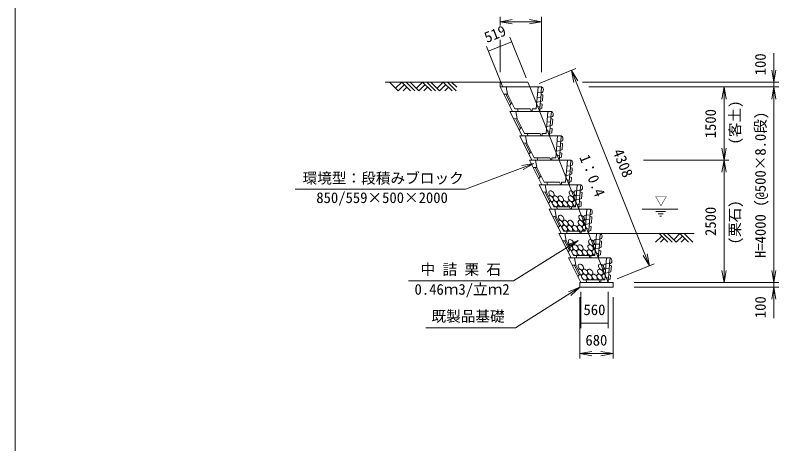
# Model space of a CAD drawing. Units: millimetres, scale not verified. Extents: x 112013 to 192013, y 25079 to 80079.
# Drawn here: x 112013 to 127635, y 51454 to 60224 of the extents above; entities that cross this region are included whole.
import ezdxf
from ezdxf.enums import TextEntityAlignment as Align

# ---------------------------------------------------------------- set-up
doc = ezdxf.new("R2010")
doc.units = ezdxf.units.MM
doc.layers.add('0_2', color=4, linetype='Continuous', lineweight=18)
doc.styles.add('ＭＳ ゴシック-5.0-0.0', font='')
doc.styles.get('ＭＳ ゴシック-5.0-0.0').set_extended_font_data('ＭＳ ゴシック-5.0-0.0')

msp = doc.modelspace()

# ---------------------------------------------------------------- linework, layer by layer
at = {"layer": '0_2', "color": 2}
for p, q in [((112012.695, 25078.844), (112012.695, 80078.844)), ((119584.098, 58855.883), (121585.307, 58855.883)), ((122504.324, 58855.883), (121585.307, 58855.883)), ((121935.307, 58755.883), (121935.307, 58855.883)), ((122783.711, 58755.883), (121935.307, 58755.883)), ((122185.307, 58255.883), (121935.307, 58755.883)), ((122055.307, 58755.883), (122082.979, 58605.883)), ((122544.324, 58755.883), (122504.324, 58855.883)), ((122709.772, 58755.883), (122674.324, 58305.883)), ((122724.772, 58755.883), (122708.594, 58740.929)), ((122774.72, 58641.752), (122783.711, 58755.883)), ((122082.979, 58605.883), (122008.45, 58609.597)), ((122150.933, 58409.008), (122051.717, 58607.441)), ((122232.979, 58305.883), (122082.979, 58605.883)), ((122774.72, 58641.752), (122700.254, 58635.051)), ((122772.133, 58608.905), (122760.304, 58458.746)), ((122772.133, 58608.905), (122774.72, 58641.752)), ((122170.757, 58430.328), (122123.498, 58379.502)), ((122760.304, 58458.746), (122685.18, 58443.694)), ((122692.878, 58541.42), (122766.385, 58535.934)), ((122756.841, 58414.779), (122760.304, 58458.746)), ((122551.619, 58305.883), (122232.979, 58305.883)), ((122290.307, 58305.883), (122305.307, 58255.883)), ((122551.619, 58305.883), (122576.619, 58255.883)), ((122593.39, 58255.883), (122593.39, 58305.883)), ((122674.324, 58305.883), (122593.39, 58305.883)), ((122679.396, 58370.266), (122751.254, 58343.848)), ((122744.324, 58255.883), (122748.1, 58303.812)), ((122756.841, 58414.779), (122748.1, 58303.812)), ((122983.711, 58255.883), (122135.307, 58255.883)), ((122385.307, 57755.883), (122135.307, 58255.883)), ((122255.307, 58255.883), (122282.979, 58105.883)), ((122909.772, 58255.883), (122874.324, 57805.883)), ((122974.72, 58141.752), (122900.254, 58135.051)), ((122924.772, 58255.883), (122908.594, 58240.929)), ((122972.133, 58108.905), (122974.72, 58141.752)), ((122974.72, 58141.752), (122983.711, 58255.883)), ((122282.979, 58105.883), (122208.45, 58109.597)), ((122350.933, 57909.008), (122251.717, 58107.441)), ((122432.979, 57805.883), (122282.979, 58105.883)), ((122892.878, 58041.42), (122966.385, 58035.934)), ((122972.133, 58108.905), (122960.304, 57958.746)), ((122370.757, 57930.328), (122323.498, 57879.502)), ((122751.619, 57805.883), (122432.979, 57805.883)), ((122490.307, 57805.883), (122505.307, 57755.883)), ((122751.619, 57805.883), (122776.619, 57755.883)), ((122793.39, 57755.883), (122793.39, 57805.883)), ((122874.324, 57805.883), (122793.39, 57805.883)), ((122879.396, 57870.266), (122951.254, 57843.848)), ((122960.304, 57958.746), (122885.18, 57943.694)), ((122956.841, 57914.779), (122948.1, 57803.812)), ((122956.841, 57914.779), (122960.304, 57958.746)), ((123183.711, 57755.883), (122335.307, 57755.883)), ((122585.307, 57255.883), (122335.307, 57755.883)), ((122455.307, 57755.883), (122482.979, 57605.883)), ((122944.324, 57755.883), (122948.1, 57803.812)), ((123109.772, 57755.883), (123074.324, 57305.883)), ((123124.772, 57755.883), (123108.594, 57740.929)), ((123174.72, 57641.752), (123183.711, 57755.883)), ((122482.979, 57605.883), (122408.45, 57609.597)), ((122550.933, 57409.008), (122451.717, 57607.441)), ((122632.979, 57305.883), (122482.979, 57605.883)), ((123092.878, 57541.42), (123166.385, 57535.934)), ((123174.72, 57641.752), (123100.254, 57635.051)), ((123172.133, 57608.905), (123160.304, 57458.746)), ((123172.133, 57608.905), (123174.72, 57641.752)), ((122570.757, 57430.328), (122523.498, 57379.502)), ((123079.396, 57370.266), (123151.254, 57343.848)), ((123160.304, 57458.746), (123085.18, 57443.694)), ((123156.841, 57414.779), (123148.1, 57303.812)), ((123156.841, 57414.779), (123160.304, 57458.746)), ((123383.711, 57255.883), (122535.307, 57255.883)), ((122785.307, 56755.883), (122535.307, 57255.883)), ((122951.619, 57305.883), (122632.979, 57305.883)), ((122655.307, 57255.883), (122682.979, 57105.883)), ((122690.307, 57305.883), (122705.307, 57255.883)), ((122951.619, 57305.883), (122976.619, 57255.883)), ((122993.39, 57255.883), (122993.39, 57305.883)), ((123074.324, 57305.883), (122993.39, 57305.883)), ((123144.324, 57255.883), (123148.1, 57303.812)), ((123309.772, 57255.883), (123274.324, 56805.883)), ((123324.772, 57255.883), (123308.594, 57240.929)), ((123374.72, 57141.752), (123383.711, 57255.883)), ((122682.979, 57105.883), (122608.45, 57109.597)), ((122750.933, 56909.008), (122651.717, 57107.441)), ((122832.979, 56805.883), (122682.979, 57105.883)), ((123292.878, 57041.42), (123366.385, 57035.934)), ((123374.72, 57141.752), (123300.254, 57135.051)), ((123372.133, 57108.905), (123360.304, 56958.746)), ((123372.133, 57108.905), (123374.72, 57141.752)), ((122770.757, 56930.328), (122723.498, 56879.502)), ((123279.396, 56870.266), (123351.254, 56843.848)), ((123360.304, 56958.746), (123285.18, 56943.694)), ((123356.841, 56914.779), (123348.1, 56803.812)), ((123356.841, 56914.779), (123360.304, 56958.746)), ((123583.711, 56755.883), (122735.307, 56755.883)), ((122985.307, 56255.883), (122735.307, 56755.883)), ((123151.619, 56805.883), (122832.979, 56805.883)), ((122855.307, 56755.883), (122882.979, 56605.883)), ((122890.307, 56805.883), (122905.307, 56755.883)), ((123151.619, 56805.883), (123176.619, 56755.883)), ((123193.39, 56755.883), (123193.39, 56805.883)), ((123274.324, 56805.883), (123193.39, 56805.883)), ((123344.324, 56755.883), (123348.1, 56803.812)), ((123509.772, 56755.883), (123474.324, 56305.883)), ((123524.772, 56755.883), (123508.594, 56740.929)), ((123574.72, 56641.752), (123583.711, 56755.883)), ((122882.979, 56605.883), (122808.45, 56609.597)), ((122950.933, 56409.008), (122851.717, 56607.441)), ((123032.979, 56305.883), (122882.979, 56605.883)), ((123574.72, 56641.752), (123500.254, 56635.051)), ((123572.133, 56608.905), (123560.304, 56458.746)), ((123572.133, 56608.905), (123574.72, 56641.752)), ((122970.757, 56430.328), (122923.498, 56379.502)), ((123560.304, 56458.746), (123485.18, 56443.694)), ((123492.878, 56541.42), (123566.385, 56535.934)), ((123556.841, 56414.779), (123548.1, 56303.812)), ((123556.841, 56414.779), (123560.304, 56458.746)), ((123783.711, 56255.883), (122935.307, 56255.883)), ((123185.307, 55755.883), (122935.307, 56255.883)), ((123351.619, 56305.883), (123032.979, 56305.883)), ((123055.307, 56255.883), (123082.979, 56105.883)), ((123090.307, 56305.883), (123105.307, 56255.883)), ((123351.619, 56305.883), (123376.619, 56255.883)), ((123393.39, 56255.883), (123393.39, 56305.883)), ((123474.324, 56305.883), (123393.39, 56305.883)), ((123479.396, 56370.266), (123551.254, 56343.848)), ((123544.324, 56255.883), (123548.1, 56303.812)), ((123709.772, 56255.883), (123674.324, 55805.883)), ((123724.772, 56255.883), (123708.594, 56240.929)), ((123774.72, 56141.752), (123783.711, 56255.883)), ((123082.979, 56105.883), (123008.45, 56109.597)), ((123150.933, 55909.008), (123051.717, 56107.441)), ((123232.979, 55805.883), (123082.979, 56105.883)), ((123774.72, 56141.752), (123700.254, 56135.051)), ((123772.133, 56108.905), (123760.304, 55958.746)), ((123772.133, 56108.905), (123774.72, 56141.752)), ((123170.757, 55930.328), (123123.498, 55879.502)), ((123760.304, 55958.746), (123685.18, 55943.694)), ((123692.878, 56041.42), (123766.385, 56035.934)), ((123756.841, 55914.779), (123760.304, 55958.746)), ((123551.619, 55805.883), (123232.979, 55805.883)), ((123290.307, 55805.883), (123305.307, 55755.883)), ((123551.619, 55805.883), (123576.619, 55755.883)), ((123593.39, 55755.883), (123593.39, 55805.883)), ((123674.324, 55805.883), (123593.39, 55805.883)), ((123679.396, 55870.266), (123751.254, 55843.848)), ((123744.324, 55755.883), (123748.1, 55803.812)), ((123756.841, 55914.779), (123748.1, 55803.812)), ((123983.711, 55755.883), (123135.307, 55755.883)), ((123385.307, 55255.883), (123135.307, 55755.883)), ((123255.307, 55755.883), (123282.979, 55605.883)), ((123909.772, 55755.883), (123874.324, 55305.883)), ((123974.72, 55641.752), (123900.254, 55635.051)), ((123924.772, 55755.883), (123908.594, 55740.929)), ((123933.711, 55755.883), (125906.47, 55755.883)), ((123972.133, 55608.905), (123974.72, 55641.752)), ((123974.72, 55641.752), (123983.711, 55755.883)), ((123282.979, 55605.883), (123208.45, 55609.597)), ((123350.933, 55409.008), (123251.717, 55607.441)), ((123432.979, 55305.883), (123282.979, 55605.883)), ((123892.878, 55541.42), (123966.385, 55535.934)), ((123972.133, 55608.905), (123960.304, 55458.746)), ((123370.757, 55430.328), (123323.498, 55379.502)), ((123751.619, 55305.883), (123432.979, 55305.883)), ((123490.307, 55305.883), (123505.307, 55255.883)), ((123751.619, 55305.883), (123776.619, 55255.883)), ((123793.39, 55255.883), (123793.39, 55305.883)), ((123874.324, 55305.883), (123793.39, 55305.883)), ((123879.396, 55370.266), (123951.254, 55343.848)), ((123960.304, 55458.746), (123885.18, 55443.694)), ((123956.841, 55414.779), (123948.1, 55303.812)), ((123956.841, 55414.779), (123960.304, 55458.746)), ((124183.711, 55255.883), (123335.307, 55255.883)), ((123585.307, 54755.883), (123335.307, 55255.883)), ((123455.307, 55255.883), (123482.979, 55105.883)), ((123944.324, 55255.883), (123948.1, 55303.812)), ((124109.772, 55255.883), (124074.324, 54805.883)), ((124124.772, 55255.883), (124108.594, 55240.929)), ((124174.72, 55141.752), (124183.711, 55255.883)), ((123482.979, 55105.883), (123408.45, 55109.597)), ((123550.933, 54909.008), (123451.717, 55107.441)), ((123632.979, 54805.883), (123482.979, 55105.883)), ((124092.878, 55041.42), (124166.385, 55035.934)), ((124174.72, 55141.752), (124100.254, 55135.051)), ((124172.133, 55108.905), (124160.304, 54958.746)), ((124172.133, 55108.905), (124174.72, 55141.752)), ((123570.757, 54930.328), (123523.498, 54879.502)), ((124079.396, 54870.266), (124151.254, 54843.848)), ((124160.304, 54958.746), (124085.18, 54943.694)), ((124156.841, 54914.779), (124148.1, 54803.812)), ((124156.841, 54914.779), (124160.304, 54958.746)), ((124244.324, 54755.883), (123564.324, 54755.883)), ((123564.324, 54755.883), (123564.324, 54655.883)), ((123951.619, 54805.883), (123632.979, 54805.883)), ((123690.307, 54805.883), (123705.307, 54755.883)), ((123951.619, 54805.883), (123976.619, 54755.883)), ((123993.39, 54755.883), (123993.39, 54805.883)), ((124074.324, 54805.883), (123993.39, 54805.883)), ((124144.324, 54755.883), (124148.1, 54803.812)), ((124244.324, 54755.883), (124244.324, 54655.883)), ((124244.324, 54655.883), (123564.324, 54655.883))]:
    msp.add_line(p, q, dxfattribs=at)
at = {"layer": '0_2'}
for p, q in [((121935.307, 60012.944), (121935.307, 60192.552)), ((122783.711, 59055.883), (122783.711, 60192.552)), ((121935.307, 60092.552), (122181.509, 60135.964)), ((121935.307, 60092.552), (122181.509, 60049.14)), ((121935.307, 60092.552), (122783.711, 60092.552)), ((122783.711, 60092.552), (122537.509, 60135.964)), ((122783.711, 60092.552), (122537.509, 60049.14)), ((122174.058, 59681.549), (121692.146, 59488.785)), ((121935.307, 59055.883), (121935.307, 59718.412)), ((122470.046, 58941.578), (122136.345, 59775.83)), ((121988.135, 58748.814), (121654.434, 59583.066)), ((127535.499, 58855.883), (127535.499, 59445.403)), ((122730.02, 58830.161), (123486.156, 59132.616)), ((123393.308, 59095.476), (123525.053, 58883.007)), ((123393.308, 59095.476), (123444.438, 58850.761)), ((124993.308, 55095.476), (123393.308, 59095.476)), ((127535.499, 58855.883), (127492.087, 59102.085)), ((127535.499, 58855.883), (127578.911, 59102.085)), ((119668.951, 58855.883), (119847.91, 58676.924)), ((119796.23, 58728.604), (119923.509, 58855.883)), ((119975.189, 58804.203), (119847.91, 58676.924)), ((119923.509, 58855.883), (120102.469, 58676.924)), ((119951.27, 58676.924), (120026.869, 58752.523)), ((120008.362, 58855.883), (120187.321, 58676.924)), ((120093.215, 58855.883), (120272.174, 58676.924)), ((120220.494, 58728.604), (120347.774, 58855.883)), ((120399.453, 58804.203), (120272.174, 58676.924)), ((120347.774, 58855.883), (120526.733, 58676.924)), ((120375.534, 58676.924), (120451.133, 58752.523)), ((120432.626, 58855.883), (120611.585, 58676.924)), ((120517.479, 58855.883), (120696.438, 58676.924)), ((120644.758, 58728.604), (120772.038, 58855.883)), ((120823.718, 58804.203), (120696.438, 58676.924)), ((120772.038, 58855.883), (120950.997, 58676.924)), ((120799.798, 58676.924), (120875.397, 58752.523)), ((120856.89, 58855.883), (121035.85, 58676.924)), ((120941.743, 58855.883), (121045.103, 58752.523)), ((124144.324, 54755.883), (122544.324, 58755.883)), ((122783.711, 58755.883), (122808.773, 58738.296)), ((123620.239, 58855.883), (127635.499, 58855.883)), ((123751.394, 58755.883), (127635.499, 58755.883)), ((126515.939, 58755.883), (126472.527, 58509.681)), ((126515.939, 58755.883), (126559.351, 58509.681)), ((126515.939, 58755.883), (126515.939, 57255.883)), ((127535.499, 58755.883), (127492.087, 58509.681)), ((127535.499, 58855.883), (127535.499, 58755.883)), ((127535.499, 58755.883), (127578.911, 58509.681)), ((127535.499, 54755.883), (127535.499, 58755.883)), ((122772.133, 58608.905), (122811.356, 58597.465)), ((122791.628, 58645.51), (122774.72, 58641.752)), ((122808.773, 58654.586), (122791.628, 58645.51)), ((122801.713, 58475.059), (122811.356, 58597.465)), ((122808.773, 58738.296), (122820.355, 58711.701)), ((122817.272, 58672.564), (122808.773, 58654.586)), ((122817.272, 58672.564), (122820.355, 58711.701)), ((122801.713, 58475.059), (122760.304, 58458.746)), ((122748.1, 58303.812), (122789.445, 58319.316)), ((122756.841, 58414.779), (122796.025, 58402.853)), ((122789.445, 58319.316), (122796.025, 58402.853)), ((122991.628, 58145.51), (122974.72, 58141.752)), ((122983.711, 58255.883), (123008.773, 58238.296)), ((123008.773, 58154.586), (122991.628, 58145.51)), ((123008.773, 58238.296), (123020.355, 58211.701)), ((123017.272, 58172.564), (123008.773, 58154.586)), ((123017.272, 58172.564), (123020.355, 58211.701)), ((123001.713, 57975.059), (122960.304, 57958.746)), ((122972.133, 58108.905), (123011.356, 58097.465)), ((123001.713, 57975.059), (123011.356, 58097.465)), ((122948.1, 57803.812), (122989.445, 57819.316)), ((122956.841, 57914.779), (122996.025, 57902.853)), ((122989.445, 57819.316), (122996.025, 57902.853)), ((123183.711, 57755.883), (123208.773, 57738.296)), ((123208.773, 57654.586), (123191.628, 57645.51)), ((123208.773, 57738.296), (123220.355, 57711.701)), ((123217.272, 57672.564), (123208.773, 57654.586)), ((123217.272, 57672.564), (123220.355, 57711.701)), ((123172.133, 57608.905), (123211.356, 57597.465)), ((123191.628, 57645.51), (123174.72, 57641.752)), ((123201.713, 57475.059), (123211.356, 57597.465)), ((126515.939, 57255.883), (126472.527, 57502.085)), ((126515.939, 57255.883), (126559.351, 57502.085)), ((123156.841, 57414.779), (123196.025, 57402.853)), ((123201.713, 57475.059), (123160.304, 57458.746)), ((123189.445, 57319.316), (123196.025, 57402.853)), ((122622.305, 57192.141), (121225.7, 56664.093)), ((122622.305, 57192.141), (122376.661, 57145.676)), ((122622.305, 57192.141), (122407.367, 57064.463)), ((123148.1, 57303.812), (123189.445, 57319.316)), ((123383.711, 57255.883), (123408.773, 57238.296)), ((123408.773, 57238.296), (123420.355, 57211.701)), ((123417.272, 57172.564), (123420.355, 57211.701)), ((124866.665, 57255.883), (126615.939, 57255.883)), ((126515.939, 57255.883), (126472.527, 57009.681)), ((126515.939, 57255.883), (126559.351, 57009.681)), ((126515.939, 57255.883), (126515.939, 54755.883)), ((123372.133, 57108.905), (123411.356, 57097.465)), ((123391.628, 57145.51), (123374.72, 57141.752)), ((123408.773, 57154.586), (123391.628, 57145.51)), ((123401.713, 56975.059), (123411.356, 57097.465)), ((123417.272, 57172.564), (123408.773, 57154.586)), ((123356.841, 56914.779), (123396.025, 56902.853)), ((123401.713, 56975.059), (123360.304, 56958.746)), ((123389.445, 56819.316), (123396.025, 56902.853)), ((123348.1, 56803.812), (123389.445, 56819.316)), ((123583.711, 56755.883), (123608.773, 56738.296)), ((123608.773, 56738.296), (123620.355, 56711.701)), ((123617.272, 56672.564), (123620.355, 56711.701)), ((117742.125, 56664.093), (121225.7, 56664.093)), ((123572.133, 56608.905), (123611.356, 56597.465)), ((123591.628, 56645.51), (123574.72, 56641.752)), ((123608.773, 56654.586), (123591.628, 56645.51)), ((123601.713, 56475.059), (123611.356, 56597.465)), ((123617.272, 56672.564), (123608.773, 56654.586)), ((123556.841, 56414.779), (123596.025, 56402.853)), ((123601.713, 56475.059), (123560.304, 56458.746)), ((123589.445, 56319.316), (123596.025, 56402.853)), ((123548.1, 56303.812), (123589.445, 56319.316)), ((123783.711, 56255.883), (123808.773, 56238.296)), ((125573.708, 56255.883), (124844.324, 56255.883)), ((123772.133, 56108.905), (123811.356, 56097.465)), ((123791.628, 56145.51), (123774.72, 56141.752)), ((123808.773, 56154.586), (123791.628, 56145.51)), ((123801.713, 55975.059), (123811.356, 56097.465)), ((123808.773, 56238.296), (123820.355, 56211.701)), ((123817.272, 56172.564), (123808.773, 56154.586)), ((123817.272, 56172.564), (123820.355, 56211.701)), ((125119.959, 56210.05), (125319.959, 56210.05)), ((125169.959, 56160.05), (125269.959, 56160.05)), ((125199.959, 56110.05), (125239.959, 56110.05)), ((123801.713, 55975.059), (123760.304, 55958.746)), ((123748.1, 55803.812), (123789.445, 55819.316)), ((123756.841, 55914.779), (123796.025, 55902.853)), ((123789.445, 55819.316), (123796.025, 55902.853)), ((123991.628, 55645.51), (123974.72, 55641.752)), ((123983.711, 55755.883), (124008.773, 55738.296)), ((124008.773, 55654.586), (123991.628, 55645.51)), ((124008.773, 55738.296), (124020.355, 55711.701)), ((124017.272, 55672.564), (124008.773, 55654.586)), ((124017.272, 55672.564), (124020.355, 55711.701)), ((125240.441, 55704.203), (125113.162, 55576.924)), ((125188.761, 55755.883), (125367.721, 55576.924)), ((125216.522, 55576.924), (125292.121, 55652.523)), ((125273.614, 55755.883), (125452.573, 55576.924)), ((125358.467, 55755.883), (125537.426, 55576.924)), ((125485.746, 55628.604), (125613.026, 55755.883)), ((125664.705, 55704.203), (125537.426, 55576.924)), ((125613.026, 55755.883), (125791.985, 55576.924)), ((125640.786, 55576.924), (125716.385, 55652.523)), ((125697.878, 55755.883), (125876.837, 55576.924)), ((123528.036, 55615.265), (122210.029, 54787.913)), ((123528.036, 55615.265), (123296.433, 55521.137)), ((123528.036, 55615.265), (123342.594, 55447.601)), ((124001.713, 55475.059), (123960.304, 55458.746)), ((123972.133, 55608.905), (124011.356, 55597.465)), ((124001.713, 55475.059), (124011.356, 55597.465)), ((123948.1, 55303.812), (123989.445, 55319.316)), ((123956.841, 55414.779), (123996.025, 55402.853)), ((123989.445, 55319.316), (123996.025, 55402.853)), ((124993.308, 55095.476), (124861.564, 55307.946)), ((124993.308, 55095.476), (124942.178, 55340.192)), ((124183.711, 55255.883), (124208.773, 55238.296)), ((124208.773, 55154.586), (124191.628, 55145.51)), ((124208.773, 55238.296), (124220.355, 55211.701)), ((124217.272, 55172.564), (124208.773, 55154.586)), ((124217.272, 55172.564), (124220.355, 55211.701)), ((124172.133, 55108.905), (124211.356, 55097.465)), ((124191.628, 55145.51), (124174.72, 55141.752)), ((124201.713, 54975.059), (124211.356, 55097.465)), ((124330.02, 54830.161), (125086.156, 55132.616)), ((126515.939, 54755.883), (126472.527, 55002.085)), ((126515.939, 54755.883), (126559.351, 55002.085)), ((127535.499, 54755.883), (127492.087, 55002.085)), ((127535.499, 54755.883), (127578.911, 55002.085)), ((124156.841, 54914.779), (124196.025, 54902.853)), ((124201.713, 54975.059), (124160.304, 54958.746)), ((124189.445, 54819.316), (124196.025, 54902.853)), ((122210.029, 54787.913), (120061.407, 54787.915)), ((124148.1, 54803.812), (124189.445, 54819.316)), ((124678.35, 54755.883), (127635.499, 54755.883)), ((127535.499, 54755.883), (127535.499, 54655.883)), ((123564.324, 54655.883), (122246.318, 53828.531)), ((123564.324, 54655.883), (123332.721, 54561.755)), ((123564.324, 54655.883), (123378.882, 54488.219)), ((123585.307, 53820.232), (123585.307, 54559.687)), ((124144.324, 53820.232), (124144.324, 54559.687)), ((124678.35, 54655.883), (127635.499, 54655.883)), ((127535.499, 54655.883), (127492.087, 54409.681)), ((127535.499, 54655.883), (127492.087, 54409.681)), ((127535.499, 54655.883), (127535.499, 54092.88)), ((127535.499, 54655.883), (127578.911, 54409.681)), ((127535.499, 54655.883), (127535.499, 54022.548)), ((127535.499, 54655.883), (127578.911, 54409.681)), ((123564.324, 53197.573), (123564.324, 54455.883)), ((124244.324, 53197.573), (124244.324, 54455.883)), ((124144.324, 53920.232), (123585.307, 53920.232)), ((122246.318, 53828.531), (120417.319, 53828.532)), ((123564.324, 53297.573), (123810.526, 53340.985)), ((123564.324, 53297.573), (123810.526, 53254.161)), ((123564.324, 53297.573), (124244.324, 53297.573)), ((124244.324, 53297.573), (123998.122, 53340.985)), ((124244.324, 53297.573), (123998.122, 53254.161))]:
    msp.add_line(p, q, dxfattribs=at)
for centre in [(122984.911, 56572.483), (123400.917, 56572.483), (123058.259, 56364.871), (123073.586, 56468.677), (123162.26, 56364.871), (123177.587, 56468.677), (123266.262, 56364.871), (123370.264, 56364.871), (123385.591, 56468.677), (123184.911, 56072.483), (123600.917, 56072.483), (123258.259, 55864.871), (123273.586, 55968.677), (123362.26, 55864.871), (123377.587, 55968.677), (123466.262, 55864.871), (123570.264, 55864.871), (123585.591, 55968.677), (123384.911, 55572.483), (123800.917, 55572.483), (123473.586, 55468.677), (123577.587, 55468.677), (123785.591, 55468.677), (123458.259, 55364.871), (123562.26, 55364.871), (123666.262, 55364.871), (123770.264, 55364.871), (123584.911, 55072.483), (123673.586, 54968.677), (123777.587, 54968.677), (123985.591, 54968.677), (124000.917, 55072.483), (123658.259, 54864.871), (123762.26, 54864.871), (123866.262, 54864.871), (123970.264, 54864.871)]:
    msp.add_ellipse(centre, major_axis=(43.833, -52.238), ratio=0.670189, dxfattribs=at)
for centre, start_param, end_param in [((123504.919, 56572.483), 2.33534087, 5.14478347), ((122969.584, 56468.677), 5.592594097, 9.430578771), ((123474.265, 56364.871), 2.153459265, 5.392031676), ((123489.592, 56468.677), 2.211392593, 5.203258552), ((123704.919, 56072.483), 2.33534087, 5.14478347), ((123169.584, 55968.677), 5.592594097, 9.430578771), ((123689.592, 55968.677), 2.211392593, 5.203258552), ((123674.265, 55864.871), 2.153459265, 5.392031676), ((123904.919, 55572.483), 2.33534087, 5.14478347), ((123369.584, 55468.677), 5.592594097, 9.430578771), ((123889.592, 55468.677), 2.211392593, 5.203258552), ((123874.265, 55364.871), 2.153459265, 5.392031676), ((123569.584, 54968.677), 5.592594097, 9.430578771), ((124089.592, 54968.677), 2.211392593, 5.203258552), ((124104.919, 55072.483), 2.33534087, 5.14478347), ((124074.265, 54864.871), 2.153459265, 5.392031676)]:
    msp.add_ellipse(centre, major_axis=(43.833, -52.238), ratio=0.670189, start_param=start_param, end_param=end_param, dxfattribs=at)

# ---------------------------------------------------------------- texts
at = {"layer": '0_2', "color": 7, "style": 'ＭＳ ゴシック-5.0-0.0'}
for s, rotation, p in [('519', 21.801, (121687.056, 59594.452)), ('100', 90, (127435.499, 58995.403)), ('(客土)', 90, (126912.55, 57579.695)), ('1500', 90, (126415.939, 57705.883)), ('H=4000 (@500×8.0段)', 90, (127435.499, 55255.883)), ('1：0.4', 291.801, (123490.614, 57293.334)), ('4308', 291.801, (124174.739, 57411.159)), ('2500', 90, (126415.939, 55705.883)), ('(栗石)', 90, (126912.55, 55536.17)), ('100', 90, (127435.499, 54022.548))]:
    msp.add_text(s, height=219.9, rotation=rotation, dxfattribs=at).set_placement(p, align=Align.BOTTOM_LEFT)
for s, height, p in [('環境型：段積みブロック', 219.9, (117890.819, 56714.163)), ('850/559×500×2000', 219.9, (118172.721, 56314.216)), ('▽', 183.3, (125100.825, 56276.187)), ('中 詰 栗 石', 219.9, (120304.586, 54846.634)), ('0.46ｍ3/立ｍ2', 219.9, (120182.884, 54438.036)), ('560', 219.9, (123639.816, 54020.232)), ('既製品基礎', 219.9, (120528.658, 53887.252)), ('680', 219.9, (123679.324, 53397.573))]:
    msp.add_text(s, height=height, dxfattribs=at).set_placement(p, align=Align.BOTTOM_LEFT)

doc.saveas('drawing.dxf')
